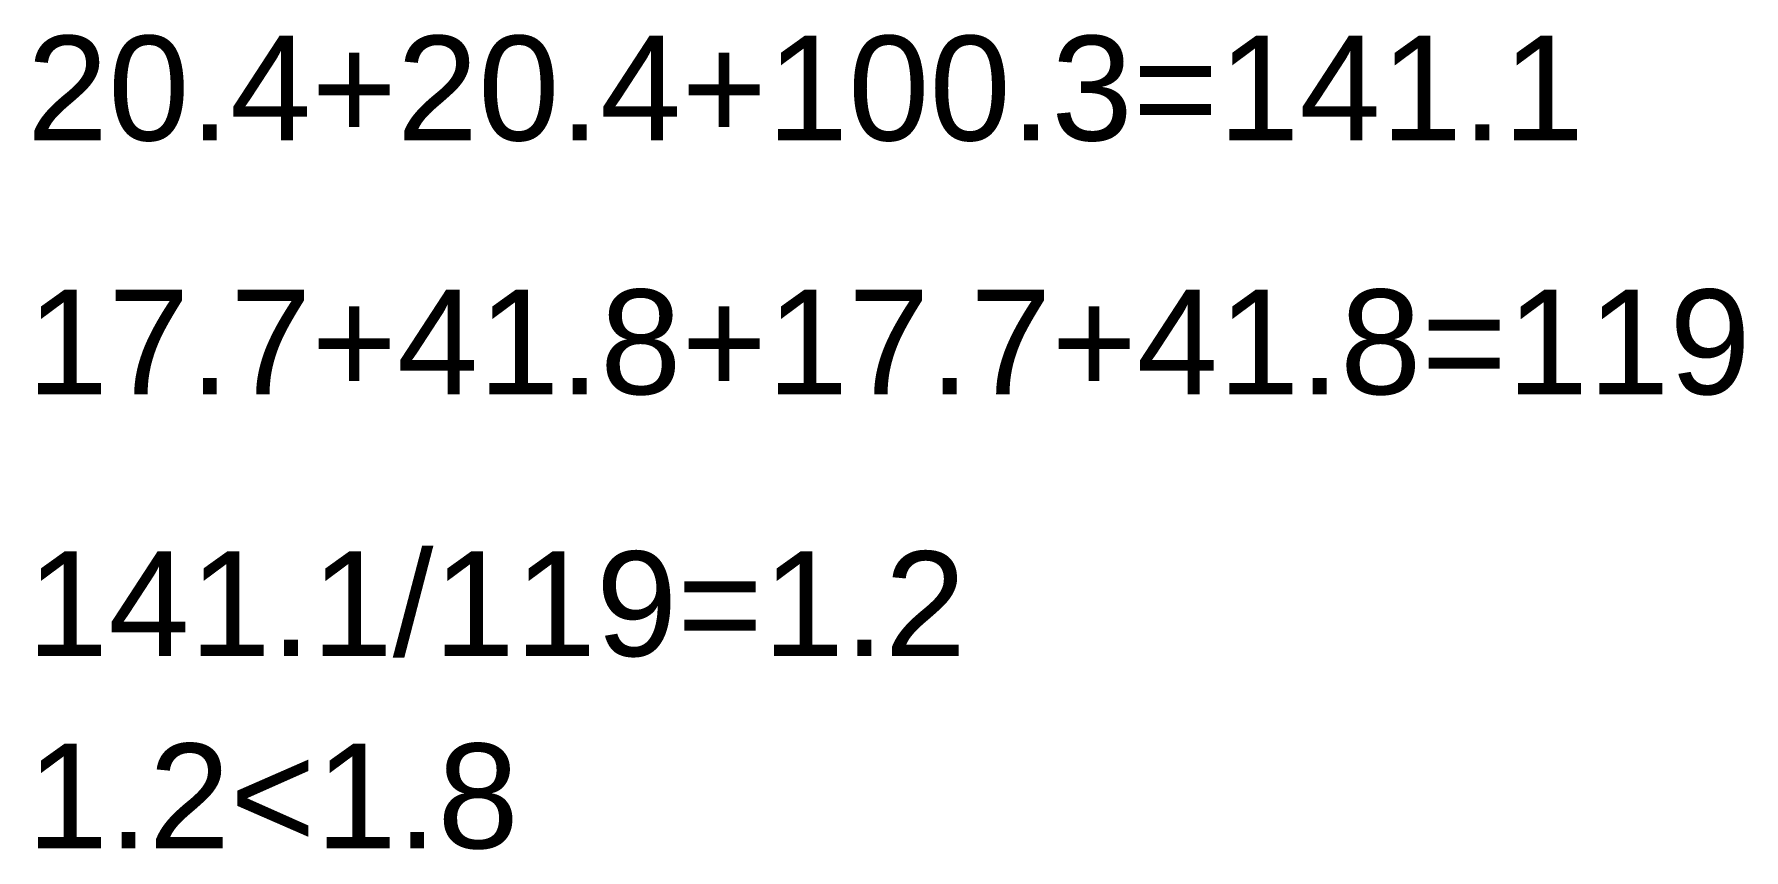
# Model space of a CAD drawing. Header units: millimetres. Extents: x 475616349 to 476941521, y 4620115302 to 4621446928.
# Drawn here: x 476887071 to 476903403, y 4620551995 to 4620559783 of the extents above; entities that cross this region are included whole.
import ezdxf

# ---------------------------------------------------------------- set-up
doc = ezdxf.new("R2010")
doc.units = ezdxf.units.MM
doc.header["$MEASUREMENT"] = 0
doc.layers.add('2D Drafting - General_Pen_No__1', color=1, linetype='Continuous', lineweight=0)
doc.styles.add('GENERATED_STYLE_2', font='arial.ttf')

msp = doc.modelspace()

# ---------------------------------------------------------------- texts
at = {"layer": '2D Drafting - General_Pen_No__1', "color": 1, "linetype": 'Continuous', "lineweight": 0, "char_height": 1000, "attachment_point": 1, "style": 'GENERATED_STYLE_2'}
for s, insert in [('\\A1;{\\pql;\\fArial CYR|b0|i0|c204|p34;20.4+20.4+100.3=14\\fArial CYR|b0|i0|c204|p34;1\\fArial CYR|b0|i0|c204|p34;.1}', (476887001.131, 4620559768.05)), ('\\A1;{\\pql;\\fArial CYR|b0|i0|c204|p34;17.7+41.8+17.7+41.8=1\\fArial CYR|b0|i0|c204|p34;19}', (476887001.131, 4620557345.22)), ('\\A1;{\\pql;\\fArial CYR|b0|i0|c204|p34;141.1/119=1.\\fArial CYR|b0|i0|c204|p34;2}', (476887001.131, 4620554844.93)), ('\\A1;{\\pql;\\fArial CYR|b0|i0|c204|p34;1.\\fArial CYR|b0|i0|c204|p34;2\\fArial CYR|b0|i0|c204|p34;<1.8}', (476887001.131, 4620553009.503))]:
    msp.add_mtext(s, dxfattribs=dict(at, insert=insert))

doc.saveas('drawing.dxf')
